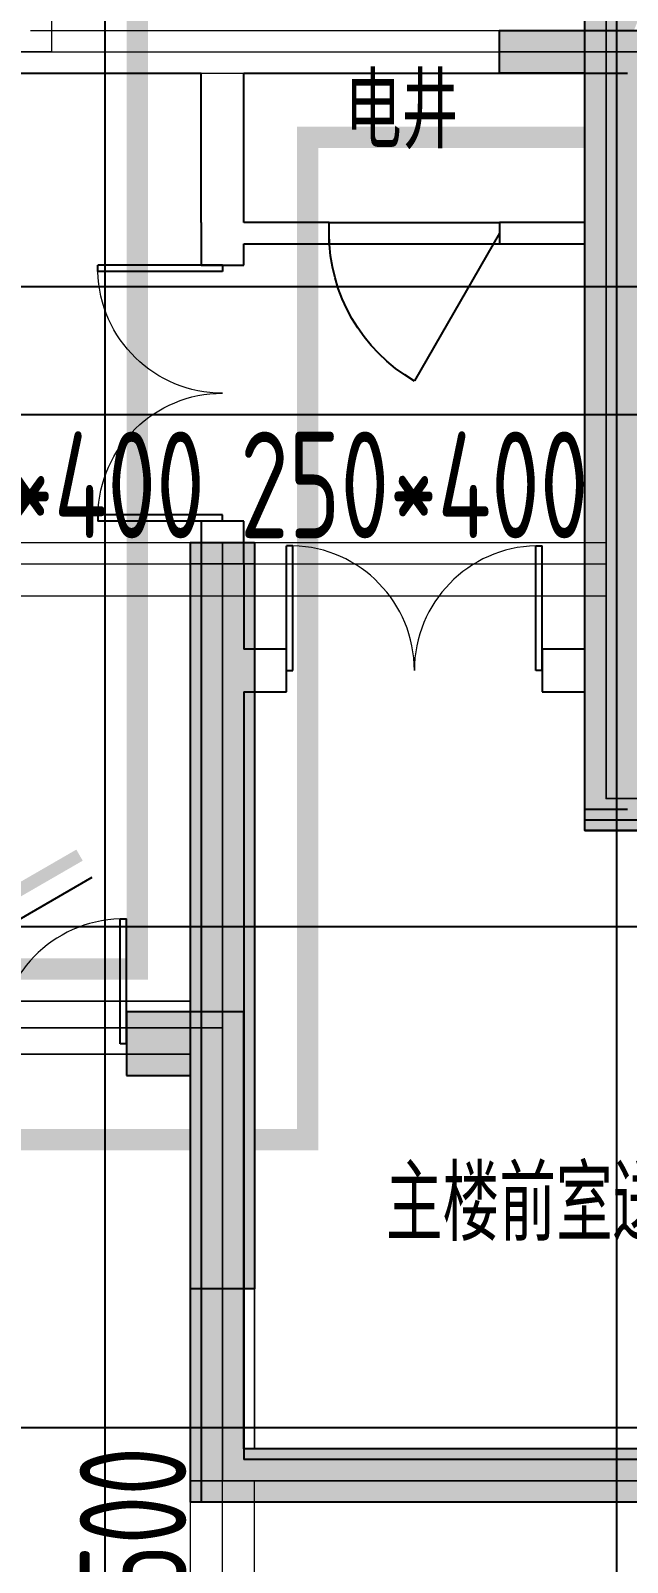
# Model space of a CAD drawing. Extents: x 369444 to 684549, y -549309 to 575337.
# Drawn here: x 420974 to 423774, y 342025 to 349207 of the extents above; entities that cross this region are included whole.
import ezdxf

# ---------------------------------------------------------------- set-up
doc = ezdxf.new("R2010")
doc.units = 0
doc.header["$LTSCALE"] = 1000
doc.header["$MEASUREMENT"] = 0
doc.linetypes.add('DASH', pattern=[0.35, 0.25, -0.1])
for name, color, linetype, lineweight, true_color in [('-1-0-1', 7, 'Continuous', 0, 0xc0c0c0), ('-1-1-2', 7, 'Continuous', 0, 0xc0c0c0), ('-2-0-1', 1, 'Continuous', 0, 0xff0000), ('-2-1-2', 9, 'Continuous', 0, 0x808080), ('1-6-1', 7, 'Continuous', 0, 0x55ff55), ('1-6-2', 7, 'Continuous', 0, 0x55ff55), ('12-6-1', 4, 'Continuous', 0, 0x00ffff), ('12-6-2', 4, 'Continuous', 0, 0x00ffff), ('12-6-5', 4, 'Continuous', 0, 0x00ffff)]:
    doc.layers.add(name, color=color, linetype=linetype, lineweight=lineweight, true_color=true_color)
for name, color, linetype in [('DOTE', 1, 'Continuous'), ('PUB_HATCH', 8, 'Continuous'), ('WALL', 9, 'Continuous'), ('WINDOW', 4, 'Continuous'), ('房间名称', 72, 'Continuous'), ('防火分区线', 7, 'Continuous')]:
    doc.layers.add(name, color=color, linetype=linetype)
doc.styles.add('HNSJY', font='hnsjy-07.shx', dxfattribs={"width": 0.8, "bigfont": 'hnsjy-hz.shx'})
doc.styles.add('yjkcad', font='yjkeng.shx', dxfattribs={"width": 0.7, "height": 250, "bigfont": 'yjkchn.shx'})

# ---------------------------------------------------------------- blocks, each defined once
blk = doc.blocks.new('21#loudixiajnjgjnjdfg')
at = {"layer": 'WALL'}
h = blk.add_hatch(color=0, dxfattribs=at)
h.dxf.hatch_style = 1
h.paths.add_polyline_path([(-183057.3, -69118.8), (-183057.3, -68618.8), (-183557.3, -68618.8), (-183557.3, -69118.8)], flags=17)
h.paths.add_polyline_path([(-170857.3, -69118.8), (-170857.3, -68618.8), (-171407.3, -68618.8), (-171407.3, -69118.8)], flags=17)
h.paths.add_polyline_path([(-171407.3, -70818.8), (-171157.3, -70818.8), (-171157.3, -70418.8), (-171557.3, -70418.8), (-171557.3, -70818.8)], flags=17)
h.paths.add_polyline_path([(-183507.3, -70818.8), (-183357.3, -70818.8), (-183357.3, -70418.8), (-183757.3, -70418.8), (-183757.3, -70818.8)], flags=17)
h.paths.add_polyline_path([(-168657.3, -64218.8), (-170857.3, -64218.8), (-170857.3, -66418.8), (-170307.3, -66418.8), (-170307.3, -66618.8), (-171107.3, -66618.8), (-171107.3, -63968.8), (-168457.3, -63968.8), (-168457.3, -66618.8), (-169207.3, -66618.8), (-169207.3, -66418.8), (-168657.3, -66418.8)])
h.paths.add_polyline_path([(-179257.3, -73468.8), (-179807.3, -73468.8), (-179807.3, -73218.8), (-179257.3, -73218.8), (-178857.3, -73218.8), (-178857.3, -73468.8), (-179007.3, -73468.8), (-179007.3, -76368.8), (-180757.3, -76368.8), (-180757.3, -76118.8), (-179257.3, -76118.8)])
h.paths.add_polyline_path([(-165957.3, -64218.8), (-166607.3, -64218.8), (-166607.3, -63968.8), (-165707.3, -63968.8), (-165707.3, -65768.8), (-165957.3, -65768.8)])
h.paths.add_polyline_path([(-188307.3, -64018.8), (-188957.3, -64018.8), (-188957.3, -65568.8), (-189207.3, -65568.8), (-189207.3, -63768.8), (-188307.3, -63768.8)])
h.paths.add_polyline_path([(-173307.3, -80968.8), (-174157.3, -80968.8), (-174857.3, -80968.8), (-174857.3, -80718.8), (-174407.3, -80718.8), (-174407.3, -77518.8), (-174157.3, -77518.8), (-174157.3, -80718.8), (-173307.3, -80718.8)])
h.paths.add_polyline_path([(-180757.3, -80968.8), (-181607.3, -80968.8), (-181607.3, -80718.8), (-180757.3, -80718.8), (-180757.3, -77518.8), (-180507.3, -77518.8), (-180507.3, -80718.8), (-180057.3, -80718.8), (-180057.3, -80968.8)])
h.paths.add_polyline_path([(-175107.3, -73468.8), (-175657.3, -73468.8), (-175657.3, -76118.8), (-174157.3, -76118.8), (-174157.3, -76368.8), (-175907.3, -76368.8), (-175907.3, -73468.8), (-176057.3, -73468.8), (-176057.3, -73218.8), (-175657.3, -73218.8), (-175107.3, -73218.8)])
h.paths.add_polyline_path([(-159582.3, -72668.8), (-160057.3, -72668.8), (-160057.3, -74418.8), (-160307.3, -74418.8), (-160307.3, -72668.8), (-160407.3, -72668.8), (-160407.3, -72418.8), (-160057.3, -72418.8), (-159582.3, -72418.8)])
h.paths.add_polyline_path([(-163357.3, -80968.8), (-163657.3, -80968.8), (-164057.3, -80968.8), (-164057.3, -80718.8), (-163907.3, -80718.8), (-163907.3, -77118.8), (-163657.3, -77118.8), (-163657.3, -80718.8), (-163357.3, -80718.8)])
h.paths.add_polyline_path([(-166757.3, -80968.8), (-167782.3, -80968.8), (-168557.3, -80968.8), (-168557.3, -80718.8), (-167807.3, -80718.8), (-167807.3, -77018.8), (-167507.3, -77018.8), (-167507.3, -80718.8), (-166757.3, -80718.8)])
h.paths.add_polyline_path([(-191007.3, -75018.8), (-191007.3, -75818.8), (-193107.3, -75818.8), (-193107.3, -75568.8), (-191257.3, -75568.8), (-191257.3, -75018.8)])
h.paths.add_polyline_path([(-183307.3, -66418.8), (-184057.3, -66418.8), (-184057.3, -64018.8), (-186257.3, -64018.8), (-186257.3, -66218.8), (-185707.3, -66218.8), (-185707.3, -66418.8), (-186457.3, -66418.8), (-186457.3, -63768.8), (-183807.3, -63768.8), (-183807.3, -66168.8), (-183307.3, -66168.8)])
h.paths.add_polyline_path([(-171407.3, -73468.8), (-171857.3, -73468.8), (-171857.3, -73218.8), (-171157.3, -73218.8), (-171157.3, -76368.8), (-171407.3, -76368.8)])
h.paths.add_polyline_path([(-183057.3, -73468.8), (-183507.3, -73468.8), (-183507.3, -76368.8), (-183757.3, -76368.8), (-183757.3, -73218.8), (-183057.3, -73218.8)])
h.paths.add_polyline_path([(-187382.3, -80968.8), (-188157.3, -80968.8), (-188157.3, -80718.8), (-187407.3, -80718.8), (-187407.3, -77018.8), (-187107.3, -77018.8), (-187107.3, -80718.8), (-186357.3, -80718.8), (-186357.3, -80968.8)])
h.paths.add_polyline_path([(-191257.3, -80968.8), (-191557.3, -80968.8), (-191557.3, -80718.8), (-191257.3, -80718.8), (-191257.3, -77118.8), (-191007.3, -77118.8), (-191007.3, -80718.8), (-190857.3, -80718.8), (-190857.3, -80968.8)])
h.paths.add_polyline_path([(-194857.3, -72668.8), (-195332.3, -72668.8), (-195332.3, -72418.8), (-194857.3, -72418.8), (-194507.3, -72418.8), (-194507.3, -72668.8), (-194607.3, -72668.8), (-194607.3, -74418.8), (-194857.3, -74418.8)])
h.paths.add_polyline_path([(-157057.3, -81968.8), (-157607.3, -81968.8), (-157607.3, -81718.8), (-157357.3, -81718.8), (-157357.3, -77268.8), (-157057.3, -77268.8)])
h.paths.add_polyline_path([(-197307.3, -81968.8), (-197857.3, -81968.8), (-197857.3, -77268.8), (-197557.3, -77268.8), (-197557.3, -81718.8), (-197307.3, -81718.8)])
h.paths.add_polyline_path([(-165557.3, -72668.8), (-165957.3, -72668.8), (-165957.3, -69118.8), (-166357.3, -69118.8), (-166357.3, -68918.8), (-165707.3, -68918.8), (-165707.3, -72418.8), (-165557.3, -72418.8)])
h.paths.add_polyline_path([(-188957.3, -72668.8), (-189357.3, -72668.8), (-189357.3, -72418.8), (-189207.3, -72418.8), (-189207.3, -68918.8), (-188507.3, -68918.8), (-188507.3, -69118.8), (-188957.3, -69118.8)])
h.paths.add_polyline_path([(-160857.3, -80968.8), (-161557.3, -80968.8), (-161557.3, -80718.8), (-160857.3, -80718.8), (-160857.3, -77818.8), (-160607.3, -77818.8), (-160607.3, -80718.8), (-160607.3, -81718.8), (-160007.3, -81718.8), (-160007.3, -81968.8), (-160857.3, -81968.8)])
h.paths.add_polyline_path([(-187107.3, -71318.8), (-187107.3, -74818.8), (-187407.3, -74818.8), (-187407.3, -71318.8)])
h.paths.add_polyline_path([(-193357.3, -80968.8), (-194057.3, -80968.8), (-194057.3, -81968.8), (-194907.3, -81968.8), (-194907.3, -81718.8), (-194307.3, -81718.8), (-194307.3, -80718.8), (-194307.3, -77818.8), (-194057.3, -77818.8), (-194057.3, -80718.8), (-193357.3, -80718.8)])
h.paths.add_polyline_path([(-167507.3, -71318.8), (-167507.3, -74818.8), (-167807.3, -74818.8), (-167807.3, -71318.8)])
h.paths.add_polyline_path([(-171157.3, -80968.8), (-171507.3, -80968.8), (-171507.3, -80718.8), (-171407.3, -80718.8), (-171407.3, -77518.8), (-171157.3, -77518.8), (-171157.3, -80718.8), (-170957.3, -80718.8), (-170957.3, -80968.8)])
h.paths.add_polyline_path([(-183407.3, -80968.8), (-183757.3, -80968.8), (-183957.3, -80968.8), (-183957.3, -80718.8), (-183757.3, -80718.8), (-183757.3, -77518.8), (-183507.3, -77518.8), (-183507.3, -80718.8), (-183407.3, -80718.8)])
h.paths.add_polyline_path([(-157057.3, -75818.8), (-157757.3, -75818.8), (-157757.3, -75568.8), (-157357.3, -75568.8), (-157357.3, -72668.8), (-157732.3, -72668.8), (-157732.3, -72418.8), (-157057.3, -72418.8)])
h.paths.add_polyline_path([(-197157.3, -75818.8), (-197857.3, -75818.8), (-197857.3, -72418.8), (-197182.3, -72418.8), (-197182.3, -72668.8), (-197557.3, -72668.8), (-197557.3, -75568.8), (-197157.3, -75568.8)])
h.paths.add_polyline_path([(-163907.3, -72668.8), (-163957.3, -72668.8), (-163957.3, -72418.8), (-163657.3, -72418.8), (-163257.3, -72418.8), (-163257.3, -72668.8), (-163657.3, -72668.8), (-163657.3, -73518.8), (-163907.3, -73518.8)])
h.paths.add_polyline_path([(-190957.3, -72668.8), (-191007.3, -72668.8), (-191007.3, -73518.8), (-191257.3, -73518.8), (-191257.3, -72668.8), (-191657.3, -72668.8), (-191657.3, -72418.8), (-191257.3, -72418.8), (-190957.3, -72418.8)])
h.paths.add_polyline_path([(-161807.3, -75818.8), (-163907.3, -75818.8), (-163907.3, -75018.8), (-163657.3, -75018.8), (-163657.3, -75568.8), (-161807.3, -75568.8)])
edge = h.paths.add_edge_path()
edge.add_line((-183557.3, -66418.8), (-183557.3, -66518.8))
edge.add_line((-183557.3, -66518.8), (-183307.3, -66518.8))
edge.add_line((-183307.3, -66518.8), (-183307.3, -66418.8))
edge.add_line((-183507.3, -70818.8), (-183507.3, -71568.8))
edge.add_line((-183507.3, -71568.8), (-185557.3, -71568.8))
edge.add_line((-185557.3, -71568.8), (-185557.3, -71318.8))
edge.add_line((-185557.3, -71318.8), (-183757.3, -71318.8))
edge.add_line((-183757.3, -71318.8), (-183757.3, -70818.8))
edge.add_line((-171157.3, -70818.8), (-171157.3, -71318.8))
edge.add_line((-171157.3, -71318.8), (-169357.3, -71318.8))
edge.add_line((-169357.3, -71318.8), (-169357.3, -71568.8))
edge.add_line((-169357.3, -71568.8), (-171407.3, -71568.8))
edge.add_line((-171407.3, -71568.8), (-171407.3, -70818.8))
h.paths.add_polyline_path([(-171407.3, -71568.8), (-171157.3, -71568.8), (-171157.3, -70818.8), (-171407.3, -70818.8)], flags=16)
h.paths.add_polyline_path([(-171157.3, -71568.8), (-169357.3, -71568.8), (-169357.3, -71318.8), (-171157.3, -71318.8)], flags=16)
h.paths.add_polyline_path([(-183757.3, -71568.8), (-183507.3, -71568.8), (-183507.3, -70818.8), (-183757.3, -70818.8)], flags=16)
h.paths.add_polyline_path([(-185557.3, -71568.8), (-183757.3, -71568.8), (-183757.3, -71318.8), (-185557.3, -71318.8)], flags=16)
at = {"layer": 'WALL', "color": 0, "elevation": 14}
for points in [[(-165557.3, -72668.8), (-165957.3, -72668.8), (-165957.3, -69118.8), (-166357.3, -69118.8), (-166357.3, -68918.8), (-165707.3, -68918.8), (-165707.3, -72418.8), (-165557.3, -72418.8)], [(-167507.3, -71318.8), (-167507.3, -74818.8), (-167807.3, -74818.8), (-167807.3, -71318.8)]]:
    blk.add_lwpolyline(points, close=True, dxfattribs=at)
blk = doc.blocks.new('$DorLib2D$00000002')
for p, q in [((-0.5, 0), (-0.5, 0.4875)), ((-0.475, 0.4875), (-0.5, 0.4875)), ((-0.475, 0), (-0.475, 0.4875)), ((0.475, 0), (0.475, 0.4875)), ((0.475, 0.4875), (0.5, 0.4875)), ((0.5, 0), (0.5, 0.4875)), ((-0.5, 0), (-0.475, 0)), ((0.5, 0), (0.475, 0))]:
    blk.add_line(p, q)
at = {"lineweight": 13}
for centre, start, end in [((-0.4875, 0), 0, 88.53072), ((0.4875, 0), 91.46928, 180)]:
    blk.add_arc(centre, 0.4875, start, end, dxfattribs=at)
blk = doc.blocks.new('$DORLIB2D$00000228')
at = {"color": 0, "lineweight": -2}
blk.add_line((0.5, 0), (0, 0.866), dxfattribs=at)
blk.add_arc((0.5, 0), 1, 120, 180, dxfattribs=at)
blk = doc.blocks.new('$DorLib2D$00000191')
at = {"layer": 'WINDOW', "color": 0}
blk.add_line((-0.5, 0.15), (0.366, 0.65), dxfattribs=at)
at = {"layer": 'WINDOW', "color": 0, "const_width": 0.05}
blk.add_lwpolyline([(-0.55, 0.2366), (0.316, 0.7366)], dxfattribs=at)

msp = doc.modelspace()

# ---------------------------------------------------------------- hatches: boundary and pattern name
at = {"layer": 'PUB_HATCH'}
for points in [[(423774.6, 349137), (423824.6, 349257), (423824.6, 354157), (423574.6, 353907), (423574.6, 349157)], [(423574.6, 345457), (423824.6, 345707), (423824.6, 349007), (423774.6, 349137), (423574.6, 349157)], [(423574.6, 345457), (424124.6, 345457), (424124.6, 345707), (423824.6, 345707)], [(421974.6, 344607.1), (421424.6, 344607.1), (421424.6, 344307.1), (421724.6, 344307.1)], [(421724.6, 342307), (421974.6, 342557), (421974.6, 344607.1), (421724.6, 344307.1)], [(425874.6, 342307), (425624.6, 342557), (421974.6, 342557), (421724.6, 342307)]]:
    msp.add_hatch(color=256, dxfattribs=at).paths.add_polyline_path(points)

# ---------------------------------------------------------------- linework, layer by layer
at = {"layer": '-1-0-1', "color": 0}
for p in [(423174.4, 349106.9, -3600), (423674.4, 349106.9, -3600), (423674.4, 347106.9, -3600), (421874.4, 346706.9, -3600), (423674.4, 346706.9, -3600), (423674.4, 345606.9, -3600), (421874.4, 344532.1, -3600), (421874.4, 343306.9, -3600), (421874.4, 342406.9, -3600)]:
    msp.add_point(p, dxfattribs=at)
at = {"layer": '-1-1-2', "color": 0}
for p, q in [((423174.4, 349106.9, -3600), (423174.4, 349106.9)), ((423674.4, 349106.9, -3600), (423674.4, 349106.9)), ((423674.4, 347106.9, -3600), (423674.4, 347106.9)), ((421874.4, 346706.9, -3600), (421874.4, 346706.9)), ((423674.4, 346706.9, -3600), (423674.4, 346706.9)), ((423674.4, 345606.9, -3600), (423674.4, 345606.9)), ((421874.4, 344532.1, -3600), (421874.4, 344532.1)), ((421874.4, 343306.9, -3600), (421874.4, 343306.9)), ((421874.4, 342406.9, -3600), (421874.4, 342406.9))]:
    msp.add_line(p, q, dxfattribs=at)
at = {"layer": '-2-0-1', "color": 0}
for p, q in [((423674.4, 349106.9, -3600), (423674.4, 352356.9, -3600)), ((420974.4, 349106.9, -3600), (423174.4, 349106.9, -3600)), ((423174.4, 349106.9, -3600), (423674.4, 349106.9, -3600)), ((423674.4, 349106.9, -3600), (424757.1, 349106.9, -3600)), ((423674.4, 347106.9, -3600), (423674.4, 349106.9, -3600)), ((423674.4, 346706.9, -3600), (423674.4, 347106.9, -3600)), ((420074.4, 346706.9, -3600), (421874.4, 346706.9, -3600)), ((421874.4, 344532.1, -3600), (421874.4, 346706.9, -3600)), ((421874.4, 346706.9, -3600), (423674.4, 346706.9, -3600)), ((423674.4, 345606.9, -3600), (423674.4, 346706.9, -3600)), ((423674.4, 345606.9, -3600), (423974.4, 345606.9, -3600)), ((418274.4, 344532.1, -3600), (421874.4, 344532.1, -3600)), ((421874.4, 343306.9, -3600), (421874.4, 344532.1, -3600)), ((421874.4, 342406.9, -3600), (421874.4, 343306.9, -3600)), ((421874.4, 342406.9, -3600), (425774.4, 342406.9, -3600)), ((421874.4, 341106.9, -3600), (421874.4, 342406.9, -3600))]:
    msp.add_line(p, q, dxfattribs=at)
at = {"layer": '-2-1-2', "color": 0}
for p, q in [((423674.4, 349106.9), (423674.4, 352356.9)), ((420974.4, 349106.9), (423174.4, 349106.9)), ((423174.4, 349106.9), (423674.4, 349106.9)), ((423674.4, 349106.9), (424757.1, 349106.9)), ((423674.4, 347106.9), (423674.4, 349106.9)), ((423674.4, 346706.9), (423674.4, 347106.9)), ((420074.4, 346706.9), (421874.4, 346706.9)), ((421874.4, 344532.1), (421874.4, 346706.9)), ((421874.4, 346706.9), (423674.4, 346706.9)), ((423674.4, 345606.9), (423674.4, 346706.9)), ((423674.4, 345606.9), (423974.4, 345606.9)), ((418274.4, 344532.1), (421874.4, 344532.1)), ((421874.4, 343306.9), (421874.4, 344532.1)), ((421874.4, 342406.9), (421874.4, 343306.9)), ((421874.4, 342406.9), (425774.4, 342406.9)), ((421874.4, 341106.9), (421874.4, 342406.9))]:
    msp.add_line(p, q, dxfattribs=at)
at = {"layer": '1-6-1', "color": 0}
for p, q in [((423574.4, 352356.9, -8700), (423574.4, 349206.9, -8700)), ((423574.4, 349206.9, -5100), (423574.4, 352356.9, -5100)), ((423174.4, 349206.9, -8700), (423174.4, 349206.9, -5100)), ((423574.4, 349206.9, -8700), (423174.4, 349206.9, -8700)), ((423174.4, 349206.9, -5100), (423574.4, 349206.9, -5100)), ((423174.4, 349206.9, -8700), (423174.4, 349006.9, -8700)), ((423174.4, 349206.9, -5100), (423174.4, 349206.9, -8700)), ((423174.4, 349006.9, -5100), (423174.4, 349206.9, -5100)), ((423574.4, 349206.9, -8700), (423574.4, 349206.9, -5100)), ((423574.4, 349206.9, -5100), (423574.4, 349206.9, -8700)), ((423174.4, 349006.9, -5100), (423174.4, 349006.9, -8700)), ((423574.4, 349006.9, -5100), (423174.4, 349006.9, -5100)), ((423174.4, 349006.9, -8700), (423574.4, 349006.9, -8700)), ((423174.4, 349006.9, -8700), (423174.4, 349006.9, -5100)), ((423574.4, 349006.9, -8700), (423574.4, 347106.9, -8700)), ((423574.4, 349006.9, -5100), (423574.4, 349006.9, -8700)), ((423574.4, 347106.9, -5100), (423574.4, 349006.9, -5100)), ((423574.4, 349006.9, -8700), (423574.4, 349006.9, -5100)), ((423574.4, 347106.9, -8700), (423574.4, 346706.9, -8700)), ((423574.4, 347106.9, -5100), (423574.4, 347106.9, -8700)), ((423574.4, 346706.9, -5100), (423574.4, 347106.9, -5100)), ((423574.4, 347106.9, -8700), (423574.4, 347106.9, -5100)), ((421724.4, 346706.9, -8700), (421724.4, 344657.1, -8700)), ((421724.4, 346706.9, -5100), (421724.4, 346706.9, -8700)), ((421724.4, 344657.1, -5100), (421724.4, 346706.9, -5100)), ((421724.4, 346706.9, -8700), (421724.4, 346706.9, -5100)), ((422024.4, 346706.9, -8700), (421724.4, 346706.9, -8700)), ((421724.4, 346706.9, -5100), (422024.4, 346706.9, -5100)), ((422024.4, 346706.9, -5100), (422024.4, 344532.1, -5100)), ((422024.4, 346706.9, -8700), (422024.4, 346706.9, -5100)), ((422024.4, 344532.1, -8700), (422024.4, 346706.9, -8700)), ((422024.4, 346706.9, -5100), (422024.4, 346706.9, -8700)), ((423574.4, 346706.9, -8700), (423574.4, 346706.9, -5100)), ((423574.4, 346706.9, -8700), (423574.4, 345456.9, -8700)), ((423574.4, 346706.9, -5100), (423574.4, 346706.9, -8700)), ((423574.4, 345456.9, -5100), (423574.4, 346706.9, -5100)), ((423574.4, 345456.9, -8700), (423574.4, 345456.9, -5100)), ((423574.4, 345456.9, -5100), (423574.4, 345456.9, -8700)), ((423974.4, 345456.9, -5100), (423574.4, 345456.9, -5100)), ((423574.4, 345456.9, -8700), (423974.4, 345456.9, -8700)), ((421724.4, 344657.1, -8700), (418374.4, 344657.1, -8700)), ((418374.4, 344657.1, -5100), (421724.4, 344657.1, -5100)), ((421724.4, 344657.1, -5100), (421724.4, 344657.1, -8700)), ((421724.4, 344657.1, -8700), (421724.4, 344657.1, -5100)), ((422024.4, 344532.1, -5100), (422024.4, 344532.1, -8700)), ((422024.4, 344532.1, -5100), (422024.4, 343306.9, -5100)), ((422024.4, 344532.1, -8700), (422024.4, 344532.1, -5100)), ((422024.4, 343306.9, -8700), (422024.4, 344532.1, -8700)), ((421724.4, 344407.1, -5100), (418374.4, 344407.1, -5100)), ((418374.4, 344407.1, -8700), (421724.4, 344407.1, -8700)), ((421724.4, 344407.1, -8700), (421724.4, 344407.1, -5100)), ((421724.4, 344407.1, -8700), (421724.4, 343306.9, -8700)), ((421724.4, 344407.1, -5100), (421724.4, 344407.1, -8700)), ((421724.4, 343306.9, -5100), (421724.4, 344407.1, -5100)), ((421724.4, 343306.9, -8700), (421724.4, 342306.9, -8700)), ((421724.4, 343306.9, -5100), (421724.4, 343306.9, -8700)), ((421724.4, 342306.9, -5100), (421724.4, 343306.9, -5100)), ((421724.4, 343306.9, -8700), (421724.4, 343306.9, -5100)), ((422024.4, 343306.9, -5100), (422024.4, 342556.9, -5100)), ((422024.4, 343306.9, -8700), (422024.4, 343306.9, -5100)), ((422024.4, 342556.9, -8700), (422024.4, 343306.9, -8700)), ((422024.4, 343306.9, -5100), (422024.4, 343306.9, -8700)), ((422024.4, 342556.9, -5100), (422024.4, 342556.9, -8700)), ((422024.4, 342556.9, -8700), (422024.4, 342556.9, -5100)), ((425624.4, 342556.9, -8700), (422024.4, 342556.9, -8700)), ((422024.4, 342556.9, -5100), (425624.4, 342556.9, -5100)), ((421724.4, 342306.9, -8700), (421724.4, 342306.9, -5100)), ((421724.4, 342306.9, -5100), (421724.4, 342306.9, -8700)), ((425774.4, 342306.9, -5100), (421724.4, 342306.9, -5100)), ((421724.4, 342306.9, -8700), (425774.4, 342306.9, -8700))]:
    msp.add_line(p, q, dxfattribs=at)
at = {"layer": '1-6-2', "color": 0}
for p, q in [((423674.4, 352356.9, -5100), (423674.4, 349106.9, -5100)), ((423674.4, 349106.9, -8700), (423674.4, 352356.9, -8700)), ((423174.4, 349106.9, -5100), (423174.4, 349106.9, -8700)), ((423674.4, 349106.9, -5100), (423174.4, 349106.9, -5100)), ((423174.4, 349106.9, -8700), (423674.4, 349106.9, -8700)), ((423674.4, 349106.9, -5100), (423674.4, 349106.9, -8700)), ((423674.4, 349106.9, -5100), (423674.4, 349106.9, -8700)), ((424757.1, 349106.9, -5100), (423674.4, 349106.9, -5100)), ((423674.4, 349106.9, -8700), (424757.1, 349106.9, -8700)), ((423674.4, 349106.9, -5100), (423674.4, 347106.9, -5100)), ((423674.4, 349106.9, -8700), (423674.4, 349106.9, -5100)), ((423674.4, 347106.9, -8700), (423674.4, 349106.9, -8700)), ((423674.4, 349106.9, -8700), (423674.4, 349106.9, -5100)), ((423674.4, 347106.9, -5100), (423674.4, 346706.9, -5100)), ((423674.4, 347106.9, -8700), (423674.4, 347106.9, -5100)), ((423674.4, 346706.9, -8700), (423674.4, 347106.9, -8700)), ((423674.4, 347106.9, -5100), (423674.4, 347106.9, -8700)), ((421874.4, 346706.9, -5100), (421874.4, 344532.1, -5100)), ((421874.4, 346706.9, -8700), (421874.4, 346706.9, -5100)), ((421874.4, 344532.1, -8700), (421874.4, 346706.9, -8700)), ((423674.4, 346706.9, -5100), (423674.4, 346706.9, -8700)), ((423674.4, 346706.9, -5100), (423674.4, 345606.9, -5100)), ((423674.4, 346706.9, -8700), (423674.4, 346706.9, -5100)), ((423674.4, 345606.9, -8700), (423674.4, 346706.9, -8700)), ((423674.4, 345606.9, -5100), (423674.4, 345606.9, -8700)), ((423674.4, 345606.9, -5100), (423674.4, 345606.9, -8700)), ((423974.4, 345606.9, -5100), (423674.4, 345606.9, -5100)), ((423674.4, 345606.9, -8700), (423974.4, 345606.9, -8700)), ((421874.4, 344532.1, -5100), (418274.4, 344532.1, -5100)), ((418274.4, 344532.1, -8700), (421874.4, 344532.1, -8700)), ((421874.4, 344532.1, -8700), (421874.4, 344532.1, -5100)), ((421874.4, 344532.1, -5100), (421874.4, 344532.1, -8700)), ((421874.4, 344532.1, -5100), (421874.4, 343306.9, -5100)), ((421874.4, 344532.1, -8700), (421874.4, 344532.1, -5100)), ((421874.4, 343306.9, -8700), (421874.4, 344532.1, -8700)), ((421874.4, 343306.9, -5100), (421874.4, 342406.9, -5100)), ((421874.4, 343306.9, -8700), (421874.4, 343306.9, -5100)), ((421874.4, 342406.9, -8700), (421874.4, 343306.9, -8700)), ((421874.4, 343306.9, -5100), (421874.4, 343306.9, -8700)), ((421874.4, 342406.9, -5100), (421874.4, 342406.9, -8700)), ((421874.4, 342406.9, -5100), (421874.4, 342406.9, -8700)), ((425774.4, 342406.9, -5100), (421874.4, 342406.9, -5100)), ((421874.4, 342406.9, -8700), (425774.4, 342406.9, -8700))]:
    msp.add_line(p, q, dxfattribs=at)
at = {"layer": '12-6-1', "color": 0}
for p, q in [((421074.4, 349106.9, -5100), (421074.4, 351606.9, -5100)), ((421074.4, 349106.9, -5500), (421074.4, 351606.9, -5500)), ((420974.4, 349206.9, -5100), (423174.4, 349206.9, -5100)), ((420974.4, 349206.9, -5500), (423174.4, 349206.9, -5500)), ((423174.4, 349206.9, -5100), (423174.4, 349006.9, -5100)), ((423174.4, 349206.9, -5500), (423174.4, 349206.9, -5100)), ((423174.4, 349006.9, -5500), (423174.4, 349206.9, -5500)), ((420874.4, 349106.9, -5100), (421074.4, 349106.9, -5100)), ((421074.4, 349106.9, -5500), (420874.4, 349106.9, -5500)), ((421074.4, 349106.9, -5100), (421074.4, 349106.9, -5500)), ((420974.4, 349006.9, -5100), (423174.4, 349006.9, -5100)), ((420974.4, 349006.9, -5500), (423174.4, 349006.9, -5500)), ((423174.4, 349006.9, -5100), (423174.4, 349006.9, -5500)), ((420074.4, 346806.9, -5100), (421874.4, 346806.9, -5100)), ((420074.4, 346806.9, -5500), (421874.4, 346806.9, -5500)), ((421874.4, 346806.9, -5100), (421874.4, 346556.9, -5100)), ((421874.4, 346806.9, -5500), (421874.4, 346806.9, -5100)), ((421874.4, 346556.9, -5500), (421874.4, 346806.9, -5500)), ((421874.4, 346806.9, -5100), (423674.4, 346806.9, -5100)), ((421874.4, 346806.9, -5500), (423674.4, 346806.9, -5500)), ((421874.4, 346806.9, -5100), (421874.4, 346556.9, -5100)), ((421874.4, 346806.9, -5500), (421874.4, 346806.9, -5100)), ((421874.4, 346556.9, -5500), (421874.4, 346806.9, -5500)), ((423674.4, 346806.9, -5100), (423674.4, 346556.9, -5100)), ((423674.4, 346806.9, -5500), (423674.4, 346806.9, -5100)), ((423674.4, 346556.9, -5500), (423674.4, 346806.9, -5500)), ((420074.4, 346556.9, -5100), (421874.4, 346556.9, -5100)), ((420074.4, 346556.9, -5500), (421874.4, 346556.9, -5500)), ((421874.4, 346556.9, -5100), (421874.4, 346556.9, -5500)), ((421874.4, 346556.9, -5100), (423674.4, 346556.9, -5100)), ((421874.4, 346556.9, -5500), (423674.4, 346556.9, -5500)), ((421874.4, 346556.9, -5100), (421874.4, 346556.9, -5500)), ((423674.4, 346556.9, -5100), (423674.4, 346556.9, -5500)), ((421724.4, 342406.9, -5100), (422024.4, 342406.9, -5100)), ((421724.4, 342406.9, -5600), (421724.4, 342406.9, -5100)), ((422024.4, 342406.9, -5600), (421724.4, 342406.9, -5600)), ((421724.4, 341106.9, -5100), (421724.4, 342406.9, -5100)), ((421724.4, 341106.9, -5600), (421724.4, 342406.9, -5600)), ((422024.4, 342406.9, -5100), (422024.4, 342406.9, -5600)), ((422024.4, 341106.9, -5100), (422024.4, 342406.9, -5100)), ((422024.4, 341106.9, -5600), (422024.4, 342406.9, -5600))]:
    msp.add_line(p, q, dxfattribs=at)
at = {"layer": '12-6-2', "color": 0}
for p, q in [((420974.4, 349106.9, -5100), (423174.4, 349106.9, -5100)), ((420074.4, 346706.9, -5100), (421874.4, 346706.9, -5100)), ((421874.4, 346706.9, -5100), (423674.4, 346706.9, -5100)), ((421874.4, 341106.9, -5100), (421874.4, 342406.9, -5100))]:
    msp.add_line(p, q, dxfattribs=at)
at = {"layer": 'DOTE', "color": 8}
for p, q in [((421324.5, 59364.2), (421324.5, 476704.8)), ((423724.5, 261807), (423724.5, 476704.8))]:
    msp.add_line(p, q, dxfattribs=at)
at = {"layer": 'DOTE', "color": 8, "lineweight": -2}
for p, q in [((377844.4, 348007), (624570.9, 348007)), ((377844.4, 347407), (624570.9, 347407)), ((377844.4, 345007), (624570.9, 345007)), ((377844.4, 342657), (624570.9, 342657))]:
    msp.add_line(p, q, dxfattribs=at)
at = {"layer": 'WALL'}
for p, q in [((423574.6, 349157), (423574.6, 353907)), ((423574.6, 345457), (423574.6, 349157)), ((420874.5, 349007), (421774.5, 349007)), ((421774.5, 348307), (421774.5, 349007)), ((421974.5, 348307), (421974.5, 349007)), ((421974.5, 349007), (423574.5, 349007)), ((423574.5, 348307), (423574.5, 349007)), ((423574.6, 345557), (423574.6, 349007)), ((423574.6, 349007), (423774.6, 349007)), ((421774.5, 348307), (421774.5, 348107)), ((422374.5, 348307), (421974.5, 348307)), ((422374.5, 348207), (422374.5, 348307)), ((423574.5, 348307), (423174.5, 348307)), ((423174.5, 348307), (423174.5, 348207)), ((421974.5, 348107), (421974.5, 348207)), ((421974.5, 348207), (422374.5, 348207)), ((423174.5, 348207), (423574.5, 348207)), ((423574.5, 345507), (423574.5, 348207)), ((421774.5, 348107), (421974.5, 348107)), ((421974.5, 346907), (421774.5, 346907)), ((421774.5, 346907), (421774.5, 346707)), ((421974.5, 346707), (421974.5, 346907)), ((421774.5, 346707), (421774.5, 346207)), ((421974.5, 346707), (421974.5, 346307)), ((422174.5, 346307), (421974.5, 346307)), ((422174.5, 346107), (422174.5, 346307)), ((423574.5, 346307), (423374.5, 346307)), ((423374.5, 346307), (423374.5, 346107)), ((423574.5, 346107), (423574.5, 346307)), ((421774.5, 346207), (421774.5, 342307)), ((421974.5, 346107), (421974.5, 342507)), ((421974.5, 346107), (422174.5, 346107)), ((423374.5, 346107), (423574.5, 346107)), ((423574.6, 345557), (423774.6, 345557)), ((423574.5, 345507), (425674.5, 345507)), ((423574.6, 345457), (424124.6, 345457)), ((421974.6, 344607.1), (421424.6, 344607.1)), ((421424.6, 344607.1), (421424.6, 344307.1)), ((421974.6, 342557), (421974.6, 344607.1)), ((421424.6, 344307.1), (421724.6, 344307.1)), ((421724.6, 342307), (421724.6, 344307.1)), ((425674.5, 342507), (421974.5, 342507)), ((425624.6, 342557), (421974.6, 342557)), ((425874.6, 342307), (421724.6, 342307)), ((425874.5, 342307), (421774.5, 342307))]:
    msp.add_line(p, q, dxfattribs=at)
at = {"layer": 'WINDOW'}
for p, q in [((422374.5, 348307, 22.4), (423174.5, 348307, 22.4)), ((422374.5, 348207, 22.4), (423174.5, 348207, 22.4))]:
    msp.add_line(p, q, dxfattribs=at)
at = {"layer": '防火分区线', "color": 5, "linetype": 'DASH', "ltscale": 8, "const_width": 100}
for points in [[(405224.5, 392657), (405224.5, 351406.8), (405674.5, 351406.8), (405674.4, 348706.8), (408924.5, 348706.8), (408924.5, 347156.7), (410514.5, 347156.7), (410514.5, 346557), (414174.4, 346557), (414174.4, 347157), (417874.5, 347156.8), (417874.5, 344007.1), (422274.5, 344007.1), (422274.5, 348706.8), (435524.5, 348706.8), (435524.5, 342106.8), (465324.5, 342106.8), (465324.5, 389856.6)], [(406024.5, 391857), (406024.5, 352206.8), (406474.5, 352206.8), (406474.4, 349506.8), (409724.5, 349506.8), (409724.5, 347956.7), (411314.5, 347956.7), (411314.5, 347357), (413374.4, 347357), (413374.4, 347957), (418674.5, 347956.7), (418674.5, 344807.1), (421474.5, 344807.1), (421474.5, 349506.8), (436324.5, 349506.8), (436324.5, 342906.8), (464524.5, 342906.8), (464524.5, 390656.6)]]:
    msp.add_lwpolyline(points, dxfattribs=at)

# ---------------------------------------------------------------- block references
at = {"layer": 'WALL', "color": 8}
msp.add_blockref('21#loudixiajnjgjnjdfg', (589531.8, 418125.8, -14), dxfattribs=at)
at = {"layer": 'WINDOW'}
for name, p, xscale, yscale, zscale, rotation in [('$DORLIB2D$00000228', (422774.5, 348257), -800, 800, 800, 180), ('$DorLib2D$00000002', (421874.5, 347507), -1200, 1200, -1200, 90), ('$DorLib2D$00000002', (422774.5, 346207), 1200, 1200, 1200, 1.687458781031788e-06)]:
    msp.add_blockref(name, p, dxfattribs=dict(at, xscale=xscale, yscale=yscale, zscale=zscale, rotation=rotation))
at = {"layer": 'WINDOW', "xscale": 1200, "yscale": 1200}
for name, zscale in [('$DorLib2D$00000191', 1200), ('$DorLib2D$00000002', -1200)]:
    msp.add_blockref(name, (420824.6, 344457.1), dxfattribs=dict(at, zscale=zscale))

# ---------------------------------------------------------------- texts
at = {"layer": '12-6-5', "color": 0, "char_height": 500, "attachment_point": 8, "style": 'yjkcad'}
for insert in [(420974.4, 346826.9), (422774.4, 346826.9)]:
    msp.add_mtext('250*400', dxfattribs=dict(at, insert=insert))
at = {"layer": '12-6-5', "color": 0, "insert": (421704.4, 341756.9), "char_height": 500, "attachment_point": 8, "rotation": 90, "style": 'yjkcad'}
msp.add_mtext('300*500', dxfattribs=at)
at = {"layer": '房间名称', "style": 'HNSJY', "width": 0.8}
for s, rotation, p in [('电井', 0, (422448.7, 348654.5, 22.4)), ('主楼前室送风机房', 360, (422640.7, 343531.4, 55))]:
    msp.add_text(s, height=350, rotation=rotation, dxfattribs=at).set_placement(p)

doc.saveas('drawing.dxf')
